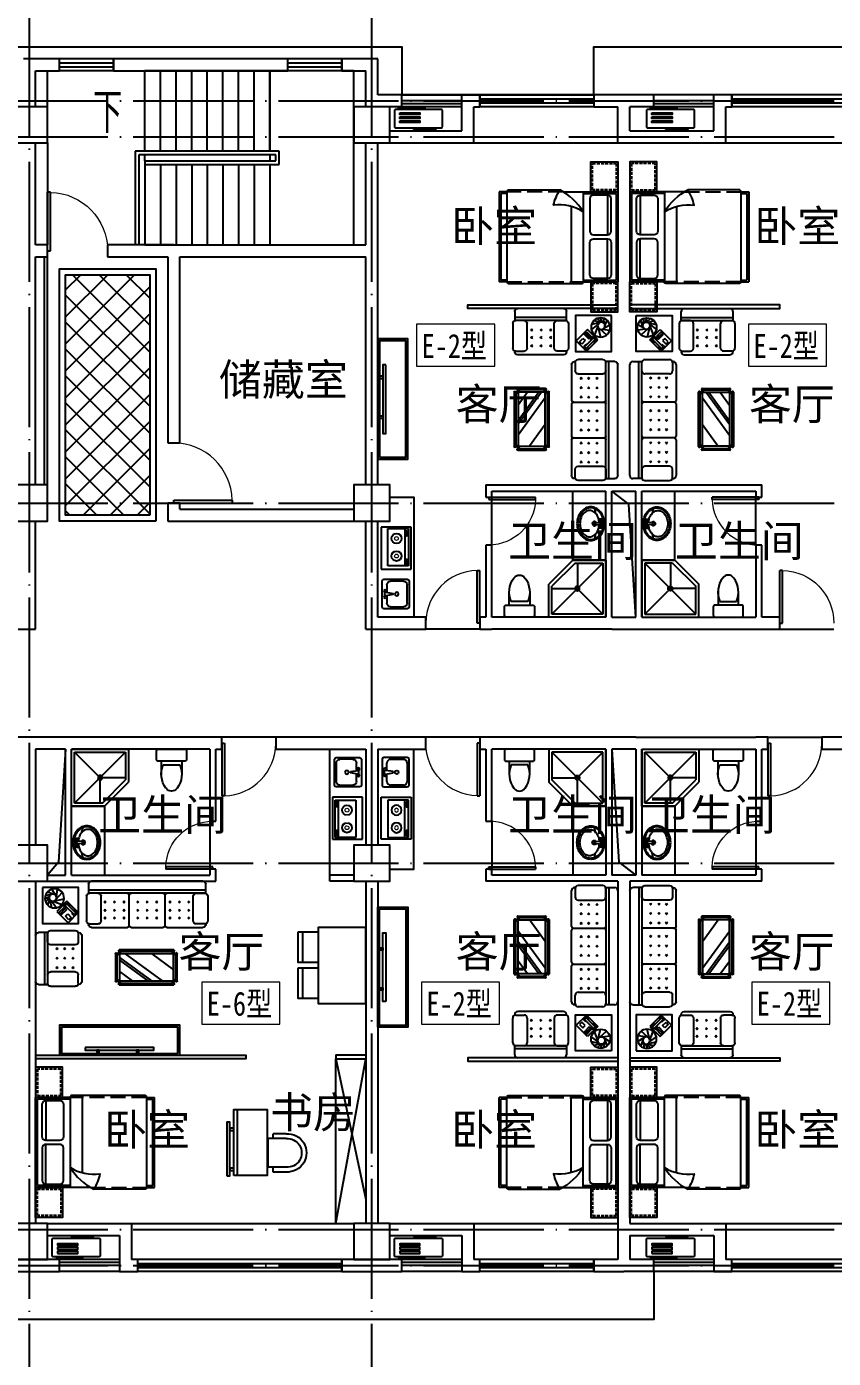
# Model space of a CAD drawing. Extents: x 122060 to 300410, y -425997 to -174060.
# Drawn here: x 177043 to 190484, y -399973 to -377791 of the extents above; entities that cross this region are included whole.
import ezdxf

# ---------------------------------------------------------------- set-up
doc = ezdxf.new("R2010")
doc.units = 0
doc.header["$LTSCALE"] = 1000
doc.header["$MEASUREMENT"] = 0
doc.linetypes.add('DASH', pattern=[0.35, 0.25, -0.1])
doc.linetypes.add('DOTE', pattern=[2.42, 2, -0.2, 0.02, -0.2])
doc.layers.get('0').update_dxf_attribs({"linetype": 'CONTINUOUS'})
for name, color, linetype in [('BALCONY', 6, 'CONTINUOUS'), ('DIM_SYMB', 3, 'CONTINUOUS'), ('DOTE', 1, 'CONTINUOUS'), ('STAIR', 2, 'CONTINUOUS'), ('WALL', 255, 'CONTINUOUS'), ('WINDOW', 4, 'CONTINUOUS'), ('WR-COLUMN', 255, 'CONTINUOUS'), ('WR-WALL', 255, 'CONTINUOUS'), ('低层建筑', 7, 'CONTINUOUS'), ('厨卫', 8, 'CONTINUOUS'), ('家具', 8, 'CONTINUOUS'), ('平面填充', 251, 'CONTINUOUS'), ('平面看线', 8, 'CONTINUOUS'), ('空调', 8, 'CONTINUOUS')]:
    doc.layers.add(name, color=color, linetype=linetype)
doc.layers.add('PUB_TEXT', color=7, linetype='CONTINUOUS', lineweight=0)
doc.styles.add('_TCH_DIM', font='SIMPLEX', dxfattribs={"bigfont": 'GBCBIG'})
doc.styles.add('dim_font', font='SIMPLEX.shx', dxfattribs={"width": 0.8})
doc.styles.get("Standard").update_dxf_attribs({"font": 'GBENOR', "bigfont": 'GBCBIG'})
doc.styles.add('宋体', font='SimSun.ttf')
doc.styles.add('黑体', font='SIMHEI.TTF', dxfattribs={"width": 0.8})

# ---------------------------------------------------------------- blocks, each defined once
blk = doc.blocks.new('dgfgf')
at = {"layer": '家具'}
blk.add_lwpolyline([(7597, -62676), (7147, -62676), (7147, -63176), (7597, -63176), (7597, -62676), (7517, -62676)], dxfattribs=at)
at = {"layer": '家具', "color": 251, "linetype": 'DASH', "ltscale": 0.2}
blk.add_lwpolyline([(7567, -62706), (7177, -62706), (7177, -63146), (7567, -63146)], close=True, dxfattribs=at)
blk = doc.blocks.new('A$C72813290')
at = {"layer": '家具'}
for p, q in [((579, 2000), (0, 2000)), ((0, 500), (0, 2000)), ((579, 500), (579, 2010)), ((1830, 2030), (599, 2030)), ((779, 753), (779, 2030)), ((1850, 500), (1850, 2000)), ((1850, 2000), (1980, 2000)), ((1980, 500), (1980, 2000)), ((30, 530), (30, 1970)), ((579, 1970), (30, 1970)), ((170, 1945), (170, 1283)), ((1850, 1970), (1950, 1970)), ((1950, 530), (1950, 1970)), ((170, 555), (170, 1217)), ((912, 500), (0, 500)), ((579, 530), (30, 530)), ((1830, 470), (967, 470)), ((1850, 530), (1950, 530)), ((1850, 500), (1980, 500))]:
    blk.add_line(p, q, dxfattribs=at)
at = {"layer": '家具', "linetype": 'DASH'}
for p, q in [((1850, 2000), (579, 2000)), ((912, 500), (1850, 500))]:
    blk.add_line(p, q, dxfattribs=at)
at = {"layer": '家具'}
for points in [[(170, 1945), (405, 1945, -0.414214), (465, 1885), (465, 1343, -0.414214), (405, 1283), (170, 1283, -0.414214), (110, 1343), (110, 1885, -0.414214)], [(170, 555), (405, 555, 0.414214), (465, 615), (465, 1157, 0.414214), (405, 1217), (170, 1217, 0.414214), (110, 1157), (110, 615, 0.414214)]]:
    blk.add_lwpolyline(points, format="xyb", close=True, dxfattribs=at)
blk.add_lwpolyline([(579, 833, 0.180302), (1071, 725, -0.088637), (967, 470, 28871.271551)], format="xyb", dxfattribs=at)
for centre, radius, start, end in [((599, 2010), 20, 90, 180), ((1819, 2001), 30.7, 357.6884, 69.6917), ((1392, 1313), 944, 210.6075, 243.2773), ((1819, 499), 30.7, 290.3566, 2.3152)]:
    blk.add_arc(centre, radius, start, end, dxfattribs=at)
blk.add_blockref('dgfgf', (-7147, 65176), dxfattribs=at)
at = {"layer": '家具', "xscale": -1, "rotation": 180}
blk.add_blockref('dgfgf', (-7147, -62676), dxfattribs=at)
blk = doc.blocks.new('asfdgdfhfgj')
at = {"layer": '家具'}
for p, q in [((253, 470), (-697, 470)), ((-697, 470), (-697, -80)), ((253, -480), (253, 470)), ((203, 420), (-647, 420)), ((-647, 420), (-647, -42)), ((-647, 420), (203, -430)), ((203, 420), (-196, 22)), ((203, -430), (203, 420)), ((-222, -5), (-222, 20)), ((-297, -480), (-697, -80)), ((-647, -5), (-260, -5)), ((-260, -430), (-647, -42)), ((-247, -5), (-222, -5)), ((-222, -5), (-197, -5)), ((-222, -30), (-222, -5)), ((-222, -430), (-222, -42)), ((-260, -430), (203, -430)), ((-297, -480), (253, -480))]:
    blk.add_line(p, q, dxfattribs=at)
for radius in [37.5, 25]:
    blk.add_circle((-222, -5), radius, dxfattribs=at)
blk = doc.blocks.new('asfdfgfhfg')
at = {"layer": '家具'}
for p, q in [((-4, 1795), (759, 1795)), ((-54, 1595), (-54, 1745)), ((-54, 1645), (809, 1645)), ((-54, 1595), (809, 1595)), ((102, 1595), (-37, 1595)), ((652, 1595), (792, 1595)), ((809, 1745), (809, 1592)), ((-575, 1274), (-405, 1443)), ((-386, 1406), (-471, 1321)), ((-452, 1302), (-367, 1387)), ((-433, 1283), (-348, 1368)), ((-405, 1443), (-216, 1255)), ((-348, 1368), (-386, 1406)), ((-87, 1545), (-87, 1134)), ((152, 1134), (152, 1545)), ((198, 1453), (229, 1423)), ((229, 1453), (198, 1423)), ((356, 1453), (386, 1423)), ((386, 1453), (356, 1423)), ((514, 1453), (544, 1423)), ((544, 1453), (514, 1423)), ((602, 1134), (602, 1545)), ((842, 1545), (842, 1134)), ((-386, 1085), (-575, 1274)), ((-556, 1274), (-509, 1227)), ((-504, 1326), (-551, 1278)), ((-551, 1278), (-509, 1236)), ((-532, 1278), (-504, 1307)), ((-532, 1278), (-381, 1128)), ((-509, 1236), (-499, 1245)), ((-509, 1227), (-495, 1241)), ((-462, 1283), (-504, 1326)), ((-353, 1156), (-504, 1307)), ((-452, 1283), (-499, 1330)), ((-471, 1321), (-433, 1283)), ((-471, 1274), (-462, 1283)), ((-466, 1269), (-452, 1283)), ((-424, 1151), (-414, 1161)), ((-381, 1109), (-424, 1151)), ((-216, 1255), (-386, 1085)), ((-386, 1189), (-377, 1198)), ((-334, 1156), (-381, 1109)), ((-381, 1128), (-353, 1156)), ((-377, 1198), (-334, 1156)), ((-325, 1297), (-363, 1260)), ((-363, 1260), (-306, 1203)), ((-268, 1241), (-325, 1297)), ((-306, 1203), (-268, 1241)), ((198, 1326), (229, 1296)), ((229, 1326), (198, 1296)), ((198, 1189), (229, 1159)), ((229, 1189), (198, 1159)), ((356, 1326), (386, 1296)), ((386, 1326), (356, 1296)), ((386, 1189), (356, 1159)), ((356, 1189), (386, 1159)), ((514, 1326), (544, 1296)), ((544, 1326), (514, 1296)), ((514, 1189), (544, 1159)), ((544, 1189), (514, 1159)), ((-859, 912), (-706, 912)), ((-759, -1038), (-759, 912)), ((-709, -1038), (-709, 912)), ((-709, 755), (-709, 896)), ((-659, 946), (-247, 946)), ((-197, 912), (-189, 912)), ((-197, 896), (-197, 755)), ((-54, 1084), (-54, 1075)), ((-37, 1084), (102, 1084)), ((-4, 1025), (759, 1025)), ((792, 1084), (652, 1084)), ((809, 1084), (809, 1075)), ((-909, -988), (-909, 862)), ((-247, 705), (-659, 705)), ((-139, 862), (-139, 264)), ((-546, 651), (-576, 620)), ((-546, 620), (-576, 651)), ((-546, 463), (-576, 493)), ((-546, 493), (-576, 463)), ((-409, 651), (-439, 620)), ((-409, 620), (-439, 651)), ((-409, 493), (-439, 463)), ((-409, 463), (-439, 493)), ((-282, 651), (-312, 620)), ((-282, 620), (-312, 651)), ((-282, 493), (-312, 463)), ((-282, 463), (-312, 493)), ((287, 455), (287, 450)), ((297, 465), (756, 465)), ((766, 455), (766, 450)), ((-169, 235), (-679, 235)), ((-546, 335), (-576, 305)), ((-546, 305), (-576, 335)), ((-409, 335), (-439, 305)), ((-409, 305), (-439, 335)), ((-282, 335), (-312, 305)), ((-282, 305), (-312, 335)), ((236, -505), (236, 404)), ((246, 414), (251, 414)), ((261, 368), (333, 440)), ((261, 396), (305, 440)), ((261, -505), (261, 404)), ((297, 440), (756, 440)), ((301, 305), (751, -315)), ((364, 400), (751, -134)), ((407, 400), (751, -75)), ((595, 400), (751, 185)), ((791, 368), (719, 440)), ((791, 396), (747, 440)), ((791, 404), (791, -505)), ((806, 414), (801, 414)), ((816, 404), (816, -505)), ((-546, 75), (-576, 105)), ((-546, 105), (-576, 75)), ((-409, 75), (-439, 105)), ((-409, 105), (-439, 75)), ((-282, 75), (-312, 105)), ((-282, 105), (-312, 75)), ((-139, 206), (-139, -332)), ((-546, -52), (-576, -82)), ((-546, -82), (-576, -52)), ((-546, -240), (-576, -210)), ((-546, -210), (-576, -240)), ((-409, -82), (-439, -52)), ((-409, -52), (-439, -82)), ((-409, -240), (-439, -210)), ((-409, -210), (-439, -240)), ((-282, -82), (-312, -52)), ((-282, -52), (-312, -82)), ((-282, -240), (-312, -210)), ((-282, -210), (-312, -240)), ((301, -138), (565, -500)), ((-169, -361), (-679, -361)), ((-546, -431), (-576, -461)), ((-546, -461), (-576, -431)), ((-409, -431), (-439, -461)), ((-409, -461), (-439, -431)), ((-282, -431), (-312, -461)), ((-282, -461), (-312, -431)), ((-139, -390), (-139, -988)), ((-546, -619), (-576, -588)), ((-546, -588), (-576, -619)), ((-409, -588), (-439, -619)), ((-409, -619), (-439, -588)), ((-282, -588), (-312, -619)), ((-282, -619), (-312, -588)), ((246, -515), (251, -515)), ((261, -468), (333, -540)), ((261, -496), (305, -540)), ((287, -555), (287, -550)), ((756, -540), (297, -540)), ((756, -565), (297, -565)), ((791, -468), (719, -540)), ((791, -496), (747, -540)), ((766, -555), (766, -550)), ((806, -515), (801, -515)), ((-709, -881), (-709, -1021)), ((-247, -831), (-659, -831)), ((-546, -746), (-576, -776)), ((-546, -776), (-576, -746)), ((-409, -746), (-439, -776)), ((-409, -776), (-439, -746)), ((-282, -746), (-312, -776)), ((-282, -776), (-312, -746)), ((-197, -1021), (-197, -881)), ((-709, -1038), (-859, -1038)), ((-659, -1071), (-247, -1071)), ((-197, -1038), (-189, -1038))]:
    blk.add_line(p, q, dxfattribs=at)
at = {"layer": '家具', "color": 6}
for p, q in [((-694, 1502), (-729, 1600)), ((-683, 1543), (-673, 1632)), ((-651, 1566), (-616, 1640)), ((-632, 1568), (-564, 1629)), ((-611, 1564), (-511, 1595)), ((-598, 1556), (-471, 1530)), ((-677, 1466), (-777, 1525)), ((-649, 1450), (-776, 1433)), ((-609, 1454), (-722, 1355)), ((-583, 1478), (-618, 1320)), ((-581, 1533), (-467, 1445)), ((-575, 1501), (-521, 1357))]:
    blk.add_line(p, q, dxfattribs=at)
at = {"layer": '家具'}
for points in [[(-805, 1679), (-205, 1679), (-205, 1079), (-805, 1079)], [(301, 400), (751, 400), (751, -500), (301, -500)]]:
    blk.add_lwpolyline(points, close=True, dxfattribs=at)
at = {"layer": '家具', "color": 6}
for centre, radius in [((-623, 1480), 160), ((-634, 1508), 60)]:
    blk.add_circle(centre, radius, dxfattribs=at)
at = {"layer": '家具'}
for centre, radius, start, end in [((-4, 1745), 50, 90, 180), ((759, 1745), 50, 0, 90), ((-37, 1545), 50, 90, 180), ((102, 1545), 50, 0, 90), ((652, 1545), 50, 90, 180), ((792, 1545), 50, 0, 90), ((-37, 1134), 50, 180, 270), ((102, 1134), 50, 270, 0), ((652, 1134), 50, 180, 270), ((792, 1134), 50, 270, 0), ((-859, 862), 50, 90, 180), ((-659, 896), 50, 90, 180), ((-247, 896), 50, 0, 90), ((-189, 862), 50, 0, 90), ((-4, 1075), 50, 180, 270), ((759, 1075), 50, 270, 0), ((-659, 755), 50, 180, 270), ((-247, 755), 50, 270, 0), ((297, 455), 10, 90, 180), ((297, 450), 10, 180, 270), ((756, 455), 10, 0, 90), ((756, 450), 10, 270, 0), ((-679, 265), 30, 180, 270), ((-679, 205), 30, 90, 180), ((-169, 265), 30, 270, 0), ((-169, 205), 30, 0, 90), ((246, 404), 10, 90, 180), ((251, 404), 10, 0, 90), ((801, 404), 10, 90, 180), ((806, 404), 10, 0, 90), ((-679, -331), 30, 180, 270), ((-679, -391), 30, 90, 180), ((-169, -331), 30, 270, 0), ((-169, -391), 30, 0, 90), ((246, -505), 10, 180, 270), ((251, -505), 10, 270, 0), ((297, -550), 10, 90, 180), ((297, -555), 10, 180, 270), ((756, -550), 10, 0, 90), ((756, -555), 10, 270, 0), ((801, -505), 10, 180, 270), ((806, -505), 10, 270, 0), ((-659, -881), 50, 90, 180), ((-247, -881), 50, 0, 90), ((-859, -988), 50, 180, 270), ((-659, -1021), 50, 180, 270), ((-247, -1021), 50, 270, 0), ((-189, -988), 50, 270, 0)]:
    blk.add_arc(centre, radius, start, end, dxfattribs=at)
at = {"layer": '家具', "style": 'dim_font', "width": 0.8, "flags": 9}
for tag, p, rotation in [('YSIZE', (377, 1795), 180), ('XSIZE', (377, 1795), 180), ('YSIZE', (-909, -63), 270), ('XSIZE', (-909, -63), 270)]:
    blk.add_attdef(tag, p, '', height=0.5, rotation=rotation, dxfattribs=at)
blk = doc.blocks.new('A$C2FB07499')
at = {"layer": '家具', "ltscale": 0.5}
blk.add_lwpolyline([(500, 0), (0, 0), (0, 2000), (500, 2000)], close=True, dxfattribs=at)
at = {"layer": '家具', "color": 251, "ltscale": 40}
for points in [[(470, 30), (30, 30), (30, 1970), (470, 1970)], [(368, 1572), (415, 1572), (415, 428), (368, 428)], [(415, 1381), (480, 1381), (480, 1343), (415, 1343)], [(415, 717), (480, 717), (480, 679), (415, 679)]]:
    blk.add_lwpolyline(points, close=True, dxfattribs=at)
blk = doc.blocks.new('safedgdhgfh')
at = {"layer": '厨卫', "linetype": 'Continuous'}
for p, q in [((-352, -356), (-352, 344)), ((-352, 344), (148, 344)), ((148, 344), (148, -356)), ((148, -356), (-352, -356))]:
    blk.add_line(p, q, dxfattribs=at)
at = {"layer": '厨卫'}
for p, q in [((103, 293), (-239, 293)), ((-239, 293), (-239, -330)), ((47, -330), (47, 293)), ((103, -330), (103, 293)), ((-239, -330), (103, -330))]:
    blk.add_line(p, q, dxfattribs=at)
at = {"layer": '厨卫', "lineweight": 13}
for p, q in [((71, 268), (81, 268)), ((96, 251), (79, 251)), ((79, 251), (79, 186)), ((96, 186), (96, 251)), ((70, 176), (81, 176)), ((79, 186), (96, 186)), ((71, -205), (81, -205)), ((70, -297), (81, -297)), ((79, -222), (79, -287)), ((96, -222), (79, -222)), ((79, -287), (96, -287)), ((96, -287), (96, -222))]:
    blk.add_line(p, q, dxfattribs=at)
for points in [[(71, 268, 0.259034), (67, 266, 0.076276), (63, 254, 0.036515), (60, 241, 0.026615), (59, 222, 0.026615), (60, 203, 0.036515), (63, 189, 0.076276), (67, 178, 0.259034), (71, 176, 0.078462), (72, 176, 0.056762)], [(81, 268, 0.259034), (78, 266, 0.076276), (73, 254, 0.036515), (71, 241, 0.026615), (70, 222, 0.026615), (71, 203, 0.036515), (73, 189, 0.076276), (78, 178, 0.259034), (81, 176, 0.259034), (85, 178, 0.056762), (89, 186, 0.036515)], [(91, 251, 0.008736), (90, 254, 0.076276), (85, 266, 0.259034), (81, 268, 0.259034)], [(71, -205, 0.259034), (67, -207, 0.076276), (63, -219, 0.036515), (60, -232, 0.026615), (59, -251, 0.026615), (60, -270, 0.036515), (63, -284, 0.076276), (67, -295, 0.259034), (71, -297, 0.078462), (72, -297, 0.056762)], [(81, -205, 0.259034), (78, -207, 0.076276), (73, -219, 0.036515), (71, -232, 0.026615), (70, -251, 0.026615), (71, -270, 0.036515), (73, -284, 0.076276), (78, -295, 0.259034), (81, -297, 0.259034), (85, -295, 0.056762), (89, -287, 0.036515)], [(91, -222, 0.008736), (90, -219, 0.076276), (85, -207, 0.259034), (81, -205, 0.259034)]]:
    blk.add_lwpolyline(points, format="xyb", dxfattribs=at)
at = {"layer": '厨卫', "linetype": 'Continuous'}
for centre, start, end in [((-94, 128), 270, 269.036), ((-94, -165), 90.964, 90)]:
    blk.add_arc(centre, 82.5, start, end, dxfattribs=at)
at = {"layer": '厨卫', "linetype": 'Continuous', "lineweight": 13}
for centre, start, end in [((-94, 128), 270, 269.3468), ((-94, -165), 90.6532, 90)]:
    blk.add_arc(centre, 31.6, start, end, dxfattribs=at)
blk = doc.blocks.new('asfrdsgdfh')
at = {"layer": '家具'}
for p, q in [((550, 564), (550, 53)), ((550, -36), (550, -547))]:
    blk.add_line(p, q, dxfattribs=at)
for points in [[(-502, 636), (291, 636), (291, -628), (-502, -628), (-502, 636)], [(622, 564), (291, 564)], [(291, 53), (622, 53), (622, 564)], [(622, -36), (291, -36)], [(291, -547), (622, -547), (622, -36)]]:
    blk.add_lwpolyline(points, dxfattribs=at)
blk = doc.blocks.new('dsgfhgjk')
at = {"layer": '家具', "color": 251, "ltscale": 40}
for points in [[(-82, -653), (-129, -653), (-129, 241), (-82, 241)], [(-129, 102), (-194, 102), (-194, 141), (-129, 141)], [(-129, -562), (-194, -562), (-194, -523), (-129, -523)]]:
    blk.add_lwpolyline(points, close=True, dxfattribs=at)
blk = doc.blocks.new('空调机')
at = {"layer": '空调', "color": 8}
for p, q in [((2416486, -275315), (2416486, -275325)), ((2416849, -275305), (2416496, -275305)), ((2416859, -275325), (2416859, -275315))]:
    blk.add_line(p, q, dxfattribs=at)
blk.add_lwpolyline([(2416186, -275325), (2416946, -275325, -0.414214), (2416966, -275345), (2416966, -275615, -0.414214), (2416946, -275635), (2416186, -275635, -0.414214), (2416166, -275615), (2416166, -275345, -0.414214)], format="xyb", close=True, dxfattribs=at)
for points in [[(2416256, -275445), (2416592, -275445), (2416592, -275416), (2416256, -275416)], [(2416256, -275511), (2416592, -275511), (2416592, -275482), (2416256, -275482)], [(2416235, -275664), (2416675, -275664), (2416675, -275649), (2416235, -275649)], [(2416256, -275577), (2416592, -275577), (2416592, -275548), (2416256, -275548)]]:
    blk.add_lwpolyline(points, close=True, dxfattribs=at)
for centre, start, end in [((2416496, -275315), 90, 180), ((2416849, -275315), 0, 90)]:
    blk.add_arc(centre, 10, start, end, dxfattribs=at)
blk = doc.blocks.new('_FZHK')
blk.add_lwpolyline([(-0.5, -0.5), (0.5, -0.5), (0.5, 0.5), (-0.5, 0.5)], close=True)
blk = doc.blocks.new('$DorLib2D$00000001')
for p, q in [((0.45, 0.975), (0.5, 0.975)), ((0.45, 0), (0.45, 0.975)), ((0.5, 0), (0.5, 0.975)), ((0.5, 0), (0.45, 0))]:
    blk.add_line(p, q)
at = {"lineweight": 13}
blk.add_arc((0.475, 0), 0.975, 91.4693, 180, dxfattribs=at)
blk = doc.blocks.new('$TCHSYS$WIN2D')
for p, q in [((-0.5, 0.5), (0.5, 0.5)), ((-0.5, 0.5), (-0.5, -0.5)), ((0.5, 0.5), (0.5, -0.5)), ((0.5, 0.1667), (-0.5, 0.1667)), ((0.5, -0.1667), (-0.5, -0.1667)), ((-0.5, -0.5), (0.5, -0.5))]:
    blk.add_line(p, q)
blk = doc.blocks.new('$plan$00001613')
at = {"layer": '厨卫'}
for p, q in [((-260, -140), (-260, 140)), ((-200, 170), (-200, -170))]:
    blk.add_line(p, q, dxfattribs=at)
blk.add_lwpolyline([(-430, -170), (-200, -170), (-200, -220, 0.414214), (-170, -250), (-30, -250, 0.414214), (0, -220), (0, 220, 0.414214), (-30, 250), (-170, 250, 0.414214), (-200, 220), (-200, 170), (-430, 170)], format="xyb", dxfattribs=at)
for centre, radius, start, end in [((-590, 0), 110, 123.4509, 236.5491), ((-413, -227), 398, 67.4505, 126.6381), ((-413, 227), 398, 233.3619, 292.5495)]:
    blk.add_arc(centre, radius, start, end, dxfattribs=at)
blk = doc.blocks.new('$plan$00001629')
for p, q in [((-252, -170), (-172, -150)), ((-75, -35), (-75, -85)), ((-75, -35), (75, -35)), ((-75, -85), (-21, -85)), ((-16, -146), (-25, -35)), ((16, -146), (25, -35)), ((21, -85), (75, -85)), ((75, -35), (75, -85)), ((172, -150), (252, -170))]:
    blk.add_line(p, q)
for centre, radius in [((-50, -60), 20), ((1, -60), 10), ((50, -60), 20)]:
    blk.add_circle(centre, radius)
for centre, radius, start, end in [((0, -340), 340, 90, 108.7907), ((0, -340), 340, 71.2093, 90), ((-90, -230), 190, 153.24, 180), ((-90, -230), 173, 153.24, 180), ((-46, -252), 239, 129.4007, 153.24), ((-46, -252), 222, 129.4007, 153.24), ((-102, -250), 118, 150.3366, 180), ((-53, -278), 174, 126.0274, 150.3366), ((-18, -286), 283, 108.7907, 129.4007), ((-18, -286), 266, 108.7907, 129.4007), ((-21, -322), 229, 106.7647, 126.0274), ((0, -340), 323, 90, 108.7907), ((0, -391), 301, 93.9271, 106.7647), ((0, -170), 35, 118.7783, 61.2217), ((0, -170), 25, 129.0728, 50.9272), ((0, -146), 16.3, 180, 0), ((0, -340), 323, 71.2093, 90), ((0, -391), 301, 73.2353, 86.0729), ((21, -322), 229, 53.9726, 73.2353), ((18, -286), 266, 50.5993, 71.2093), ((18, -286), 283, 50.5993, 71.2093), ((53, -278), 174, 29.6634, 53.9726), ((46, -252), 222, 26.76, 50.5993), ((46, -252), 239, 26.76, 50.5993), ((102, -250), 118, 0, 29.6634), ((90, -230), 173, 0, 26.76), ((90, -230), 190, 0, 26.76), ((-90, -230), 190, 180, 206.76), ((-90, -230), 173, 180, 206.76), ((-46, -208), 239, 206.76, 230.5993), ((-46, -208), 222, 206.76, 230.5993), ((-102, -250), 118, 180, 209.6634), ((-53, -222), 174, 209.6634, 233.9726), ((-18, -174), 283, 230.5993, 251.2093), ((-18, -174), 266, 230.5993, 251.2093), ((-21, -178), 229, 233.9726, 253.2353), ((0, -120), 340, 251.2093, 270), ((0, -120), 323, 251.2093, 270), ((0, -109), 301, 253.2353, 270), ((0, -109), 301, 270, 286.7647), ((0, -120), 323, 270, 288.7907), ((0, -120), 340, 270, 288.7907), ((21, -178), 229, 286.7647, 306.0274), ((18, -174), 266, 288.7907, 309.4007), ((18, -174), 283, 288.7907, 309.4007), ((53, -222), 174, 306.0274, 330.3366), ((46, -208), 222, 309.4007, 333.24), ((46, -208), 239, 309.4007, 333.24), ((102, -250), 118, 330.3366, 0), ((90, -230), 173, 333.24, 0), ((90, -230), 190, 333.24, 0)]:
    blk.add_arc(centre, radius, start, end)
blk = doc.blocks.new('$plan$00000356')
at = {"color": 0, "linetype": 'ByBlock'}
for p, q in [((215, 0), (-215, 0)), ((-245, -31), (-245, -419)), ((-215, -358), (-215, -143)), ((-153, -82), (-26, -82)), ((-31, -41), (31, -41)), ((-31, -61), (-10, -184)), ((-10, -184), (10, -184)), ((10, -184), (31, -61)), ((26, -82), (153, -82)), ((215, -143), (215, -358)), ((245, -419), (245, -31)), ((153, -419), (-153, -419)), ((-215, -450), (215, -450))]:
    blk.add_line(p, q, dxfattribs=at)
for centre, radius in [((-51, -51), 20.5), ((0, -245), 30.7), ((51, -51), 20.5)]:
    blk.add_circle(centre, radius, dxfattribs=at)
for centre, radius, start, end in [((-215, -31), 30.7, 90, 180), ((-153, -143), 61.4, 90, 180), ((153, -143), 61.4, 0, 90), ((215, -31), 30.7, 0, 90), ((-215, -419), 30.7, 180, 270), ((-153, -358), 61.4, 180, 270), ((153, -358), 61.4, 270, 0), ((215, -419), 30.7, 270, 0)]:
    blk.add_arc(centre, radius, start, end, dxfattribs=at)
blk = doc.blocks.new('$plan$00000301')
for p, q in [((-319, 296), (-319, 84)), ((-239, 296), (-239, 0)), ((239, 296), (239, 0)), ((319, 296), (319, 84)), ((-319, 84), (-239, 84)), ((-239, 0), (239, 0)), ((239, 84), (319, 84))]:
    blk.add_line(p, q)
for radius, start, end in [(320, 356.4494, 183.5506), (240, 355.2636, 184.7364)]:
    blk.add_arc((0, 316), radius, start, end)
at = {"width": 0.8, "flags": 9}
for tag in ['YSIZE', 'XSIZE', 'XSIZE', 'YSIZE']:
    blk.add_attdef(tag, (0, 0), '', height=0.5, dxfattribs=at)
blk = doc.blocks.new('$TCHSYS$DOOR2D')
for p, q in [((0.45, 0.975), (0.5, 0.975)), ((0.45, 0), (0.45, 0.975)), ((0.5, 0), (0.5, 0.975)), ((0.5, 0), (0.45, 0))]:
    blk.add_line(p, q)
at = {"lineweight": 13}
blk.add_arc((0.475, 0), 0.975, 91.4693, 180, dxfattribs=at)

msp = doc.modelspace()

# ---------------------------------------------------------------- hatches: boundary and pattern name
at = {"layer": '平面填充'}
h = msp.add_hatch(dxfattribs=at)
h.set_pattern_fill('ANSI37', color=256, scale=200, style=0)
h.set_pattern_definition([(135, (720730.7, -57808.54), (224.5064, 224.5064), []), (45, (720730.7, -57808.54), (224.5064, -224.5064), [])])
h.paths.add_polyline_path([(179092.7, -385925.6), (177692.7, -385925.6), (177692.7, -381925.6), (179092.7, -381925.6)])

# ---------------------------------------------------------------- linework, layer by layer
at = {"layer": 'BALCONY', "color": 8}
for p, q in [((184292.7, -378925.6), (183292.7, -378925.6)), ((188492.7, -378925.6), (187492.7, -378925.6)), ((184292.7, -379125.6), (183292.7, -379125.6)), ((188492.7, -379125.6), (187492.7, -379125.6)), ((178592.7, -398325.6), (177592.7, -398325.6)), ((184292.7, -398325.6), (183292.7, -398325.6)), ((188492.7, -398325.6), (187492.7, -398325.6)), ((178592.7, -398525.6), (177592.7, -398525.6)), ((184292.7, -398525.6), (183292.7, -398525.6)), ((188492.7, -398525.6), (187492.7, -398525.6))]:
    msp.add_line(p, q, dxfattribs=at)
at = {"layer": 'BALCONY'}
for p, q in [((184292.7, -379025.6), (183292.7, -379025.6)), ((184292.7, -379075.6), (183292.7, -379075.6)), ((188492.7, -379025.6), (187492.7, -379025.6)), ((188492.7, -379075.6), (187492.7, -379075.6)), ((178592.7, -398375.6), (177592.7, -398375.6)), ((184292.7, -398375.6), (183292.7, -398375.6)), ((188492.7, -398375.6), (187492.7, -398375.6)), ((178592.7, -398425.6), (177592.7, -398425.6)), ((184292.7, -398425.6), (183292.7, -398425.6)), ((188492.7, -398425.6), (187492.7, -398425.6))]:
    msp.add_line(p, q, dxfattribs=at)
at = {"layer": 'DIM_SYMB'}
msp.add_lwpolyline([(178728.7, -379195.6, 0, 0, 0), (181892.7, -379195.6, 0, 0, 0), (181892.7, -380755.6, 0, 0, 0), (180722.7, -380755.6, 160, 0, 0), (180122.7, -380755.6, 0, 0, 0)], format="xyseb", dxfattribs=at)
at = {"layer": 'DOTE', "linetype": 'DOTE'}
for p, q in [((177092.7, -401400.9), (177092.7, -374585.9)), ((182792.7, -401400.9), (182792.7, -374585.9)), ((157037.6, -379025.6), (258044.4, -379025.6)), ((157037.6, -379625.6), (258044.4, -379625.6)), ((157037.6, -385725.6), (258044.4, -385725.6)), ((157037.6, -391725.6), (257744.4, -391725.6)), ((157037.6, -397825.6), (257744.4, -397825.6)), ((157037.6, -398425.6), (257744.4, -398425.6))]:
    msp.add_line(p, q, dxfattribs=at)
at = {"layer": 'PUB_TEXT'}
for points in [[(184840.7, -382747.7), (183540.7, -382747.7), (183540.7, -383447.7), (184840.7, -383447.7)], [(190369.7, -382747.7), (189069.7, -382747.7), (189069.7, -383447.7), (190369.7, -383447.7)], [(181261.2, -393704.5), (179961.2, -393704.5), (179961.2, -394404.5), (181261.2, -394404.5)], [(184921.1, -393704.5), (183621.1, -393704.5), (183621.1, -394404.5), (184921.1, -394404.5)], [(190424.3, -393704.5), (189124.3, -393704.5), (189124.3, -394404.5), (190424.3, -394404.5)]]:
    msp.add_lwpolyline(points, close=True, dxfattribs=at)
at = {"layer": 'STAIR'}
for p, q in [((177392.7, -379125.6), (177392.7, -378525.6)), ((181092.7, -378525.6), (179012.7, -378525.6)), ((179012.7, -379865.6), (179012.7, -378525.6)), ((179272.7, -379865.6), (179272.7, -378525.6)), ((179532.7, -379865.6), (179532.7, -378525.6)), ((179792.7, -379865.6), (179792.7, -378525.6)), ((180052.7, -379865.6), (180052.7, -378525.6)), ((180312.7, -379865.6), (180312.7, -378525.6)), ((180572.7, -379865.6), (180572.7, -378525.6)), ((180832.7, -379865.6), (180832.7, -378525.6)), ((181092.7, -379865.6), (181092.7, -378525.6)), ((182492.7, -378525.6), (181092.7, -378525.6)), ((181092.7, -378525.6), (181092.7, -379865.6)), ((182492.7, -381425.6), (182492.7, -378525.6)), ((177392.7, -379725.6), (177392.7, -381425.6)), ((181252.7, -379865.6), (178852.7, -379865.6)), ((178852.7, -379865.6), (178852.7, -381425.6)), ((181192.7, -379925.6), (178912.7, -379925.6)), ((178912.7, -379925.6), (178912.7, -381425.6)), ((181092.7, -379925.6), (179012.7, -379925.6)), ((179012.7, -380025.6), (179012.7, -379925.6)), ((181092.7, -379925.6), (181092.7, -380025.6)), ((181192.7, -380025.6), (181192.7, -379925.6)), ((181252.7, -380085.6), (181252.7, -379865.6)), ((179012.7, -380025.6), (181092.7, -380025.6)), ((179012.7, -380025.6), (179012.7, -380085.6)), ((179012.7, -380025.6), (181192.7, -380025.6)), ((179012.7, -380025.6), (179012.7, -380085.6)), ((179012.7, -380085.6), (179012.7, -381425.6)), ((179012.7, -380085.6), (181252.7, -380085.6)), ((179272.7, -380085.6), (179272.7, -381425.6)), ((179532.7, -380085.6), (179532.7, -381425.6)), ((179792.7, -380085.6), (179792.7, -381425.6)), ((180052.7, -380085.6), (180052.7, -381425.6)), ((180312.7, -380085.6), (180312.7, -381425.6)), ((180572.7, -380085.6), (180572.7, -381425.6)), ((180832.7, -380085.6), (180832.7, -381425.6)), ((181092.7, -380085.6), (181092.7, -381425.6)), ((181092.7, -380085.6), (181092.7, -381425.6)), ((178912.7, -381425.6), (178852.7, -381425.6)), ((179012.7, -381425.6), (181092.7, -381425.6)), ((181092.7, -381425.6), (182492.7, -381425.6))]:
    msp.add_line(p, q, dxfattribs=at)
at = {"layer": 'WALL'}
for p, q in [((183092.7, -379525.6), (184292.7, -379525.6)), ((187092.7, -379525.6), (188492.7, -379525.6)), ((183092.7, -379725.6), (184492.7, -379725.6)), ((186892.7, -379725.6), (188692.7, -379725.6)), ((184692.7, -385425.6), (186792.7, -385425.6)), ((184692.7, -385425.6), (184692.7, -385625.6)), ((184792.7, -385525.6), (186692.7, -385525.6)), ((184792.7, -385625.6), (184792.7, -385525.6)), ((186692.7, -387625.6), (186692.7, -385525.6)), ((186792.7, -385425.6), (187192.7, -385425.6)), ((186792.7, -387625.6), (186792.7, -385525.6)), ((186792.7, -385525.6), (187192.7, -385525.6)), ((187192.7, -385425.6), (189292.7, -385425.6)), ((187192.7, -387625.6), (187192.7, -385525.6)), ((187292.7, -387625.6), (187292.7, -385525.6)), ((187292.7, -385525.6), (189192.7, -385525.6)), ((189192.7, -385525.6), (189192.7, -385625.6)), ((189292.7, -385625.6), (189292.7, -385425.6)), ((184692.7, -385625.6), (184792.7, -385625.6)), ((189192.7, -385625.6), (189292.7, -385625.6)), ((179592.7, -385825.6), (182492.7, -385825.6)), ((179392.7, -386025.6), (182492.7, -386025.6)), ((184792.7, -386425.6), (184692.7, -386425.6)), ((184692.7, -386425.6), (184692.7, -387625.6)), ((184792.7, -387625.6), (184792.7, -386425.6)), ((189292.7, -386425.6), (189192.7, -386425.6)), ((189192.7, -386425.6), (189192.7, -387625.6)), ((189292.7, -387625.6), (189292.7, -386425.6)), ((183692.7, -387625.6), (182892.7, -387625.6)), ((183692.7, -387825.6), (183692.7, -387625.6)), ((184692.7, -387625.6), (184592.7, -387625.6)), ((184592.7, -387625.6), (184592.7, -387825.6)), ((186692.7, -387625.6), (184792.7, -387625.6)), ((186792.7, -387625.6), (187192.7, -387625.6)), ((187292.7, -387625.6), (189192.7, -387625.6)), ((189592.7, -387625.6), (189292.7, -387625.6)), ((189592.7, -387825.6), (189592.7, -387625.6)), ((176392.7, -387825.6), (177192.7, -387825.6)), ((182692.7, -387825.6), (183692.7, -387825.6)), ((184592.7, -387825.6), (184792.7, -387825.6)), ((186792.7, -387825.6), (184792.7, -387825.6)), ((186792.7, -387825.6), (187192.7, -387825.6)), ((187192.7, -387825.6), (189192.7, -387825.6)), ((189192.7, -387825.6), (189592.7, -387825.6)), ((177092.7, -389625.6), (176192.7, -389625.6)), ((177692.7, -389625.6), (177092.7, -389625.6)), ((180092.7, -389625.6), (177692.7, -389625.6)), ((180292.7, -389625.6), (180092.7, -389625.6)), ((180292.7, -389825.6), (180292.7, -389625.6)), ((182792.7, -389625.6), (181192.7, -389625.6)), ((181192.7, -389625.6), (181192.7, -389825.6)), ((183692.7, -389625.6), (182792.7, -389625.6)), ((183692.7, -389825.6), (183692.7, -389625.6)), ((184792.7, -389625.6), (184592.7, -389625.6)), ((184592.7, -389625.6), (184592.7, -389825.6)), ((186792.7, -389625.6), (184792.7, -389625.6)), ((187192.7, -389625.6), (186792.7, -389625.6)), ((187192.7, -389625.6), (189192.7, -389625.6)), ((189392.7, -389625.6), (189192.7, -389625.6)), ((189392.7, -389825.6), (189392.7, -389625.6)), ((191192.7, -389625.6), (190292.7, -389625.6)), ((190292.7, -389625.6), (190292.7, -389825.6)), ((177692.7, -389825.6), (177192.7, -389825.6)), ((180092.7, -389825.6), (177792.7, -389825.6)), ((180092.7, -389825.6), (180092.7, -391025.6)), ((180192.7, -389825.6), (180292.7, -389825.6)), ((180192.7, -391025.6), (180192.7, -389825.6)), ((181192.7, -389825.6), (182692.7, -389825.6)), ((182892.7, -389825.6), (183692.7, -389825.6)), ((184592.7, -389825.6), (184692.7, -389825.6)), ((184692.7, -389825.6), (184692.7, -391025.6)), ((184792.7, -391025.6), (184792.7, -389825.6)), ((186692.7, -389825.6), (184792.7, -389825.6)), ((186692.7, -389825.6), (186692.7, -391925.6)), ((187192.7, -389825.6), (186792.7, -389825.6)), ((186792.7, -389825.6), (186792.7, -391925.6)), ((187192.7, -389825.6), (187192.7, -391925.6)), ((187292.7, -389825.6), (187292.7, -391925.6)), ((187292.7, -389825.6), (189192.7, -389825.6)), ((189192.7, -389825.6), (189192.7, -391025.6)), ((189292.7, -391025.6), (189292.7, -389825.6)), ((189292.7, -389825.6), (189392.7, -389825.6)), ((190292.7, -389825.6), (191092.7, -389825.6)), ((180092.7, -391025.6), (180192.7, -391025.6)), ((184692.7, -391025.6), (184792.7, -391025.6)), ((189192.7, -391025.6), (189292.7, -391025.6)), ((177392.7, -391925.6), (177692.7, -391925.6)), ((177792.7, -391925.6), (180092.7, -391925.6)), ((180192.7, -391825.6), (180092.7, -391825.6)), ((180092.7, -391825.6), (180092.7, -391925.6)), ((180192.7, -392025.6), (180192.7, -391825.6)), ((182492.7, -391925.6), (182092.7, -391925.6)), ((182092.7, -392025.6), (182092.7, -391925.6)), ((184792.7, -391825.6), (184692.7, -391825.6)), ((184692.7, -391825.6), (184692.7, -392025.6)), ((184792.7, -391925.6), (184792.7, -391825.6)), ((186692.7, -391925.6), (184792.7, -391925.6)), ((186992.7, -391925.6), (186792.7, -391925.6)), ((187192.7, -391925.6), (186992.7, -391925.6)), ((189192.7, -391925.6), (187292.7, -391925.6)), ((189292.7, -391825.6), (189192.7, -391825.6)), ((189192.7, -391825.6), (189192.7, -391925.6)), ((189292.7, -392025.6), (189292.7, -391825.6)), ((177392.7, -392025.6), (177692.7, -392025.6)), ((177692.7, -392025.6), (180192.7, -392025.6)), ((182492.7, -392025.6), (182092.7, -392025.6)), ((186792.7, -392025.6), (184692.7, -392025.6)), ((186892.7, -392025.6), (186792.7, -392025.6)), ((186892.7, -392025.6), (186892.7, -397825.6)), ((187092.7, -392025.6), (187092.7, -397725.6)), ((187192.7, -392025.6), (187092.7, -392025.6)), ((189292.7, -392025.6), (187192.7, -392025.6)), ((177392.7, -397725.6), (178792.7, -397725.6)), ((183092.7, -397725.6), (184492.7, -397725.6)), ((187092.7, -397725.6), (188692.7, -397725.6)), ((177392.7, -397925.6), (178592.7, -397925.6)), ((183092.7, -397925.6), (184292.7, -397925.6)), ((186892.7, -397825.6), (186892.7, -398325.6)), ((187092.7, -397925.6), (188492.7, -397925.6)), ((187092.7, -397925.6), (187092.7, -398325.6))]:
    msp.add_line(p, q, dxfattribs=at)
for points in [[(186892.7, -382485.6), (184392.7, -382485.6), (184392.7, -382425.6), (186892.7, -382425.6)], [(187092.7, -382485.6), (189592.7, -382485.6), (189592.7, -382425.6), (187092.7, -382425.6)], [(177192.7, -394925.6), (180692.7, -394925.6), (180692.7, -394985.6), (177192.7, -394985.6)], [(182692.7, -394925.6), (182192.7, -394925.6), (182192.7, -394985.6), (182692.7, -394985.6)], [(186892.7, -394965.6), (184392.7, -394965.6), (184392.7, -395025.6), (186892.7, -395025.6)], [(187092.7, -394965.6), (189592.7, -394965.6), (189592.7, -395025.6), (187092.7, -395025.6)], [(180492.7, -396925.6), (180492.7, -395825.6), (180552.7, -395825.6), (180552.7, -396925.6), (180492.7, -396925.6)]]:
    msp.add_lwpolyline(points, dxfattribs=at)
at = {"layer": 'WINDOW'}
for p, q in [((184492.7, -379725.6), (186892.7, -379725.6)), ((188692.7, -379725.6), (190892.7, -379725.6)), ((184792.7, -386425.6), (184792.7, -385625.6)), ((189192.7, -386425.6), (189192.7, -385625.6)), ((184592.7, -387825.6), (183692.7, -387825.6)), ((189592.7, -387825.6), (190492.7, -387825.6)), ((181192.7, -389625.6), (180292.7, -389625.6)), ((184592.7, -389625.6), (183692.7, -389625.6)), ((189392.7, -389625.6), (190292.7, -389625.6)), ((180092.7, -391025.6), (180092.7, -391825.6)), ((184792.7, -391025.6), (184792.7, -391825.6)), ((189192.7, -391025.6), (189192.7, -391825.6)), ((178792.7, -397725.6), (182492.7, -397725.6)), ((184492.7, -397725.6), (186892.7, -397725.6)), ((188692.7, -397725.6), (190898.5, -397725.6))]:
    msp.add_line(p, q, dxfattribs=at)
at = {"layer": 'WR-WALL'}
for p, q in [((177592.7, -378325.6), (176992.7, -378325.6)), ((177592.7, -378525.6), (177592.7, -378325.6)), ((181392.7, -378325.6), (178492.7, -378325.6)), ((178492.7, -378325.6), (178492.7, -378525.6)), ((181392.7, -378525.6), (181392.7, -378325.6)), ((182892.7, -378325.6), (182292.7, -378325.6)), ((182292.7, -378325.6), (182292.7, -378525.6)), ((182892.7, -378925.6), (182892.7, -378325.6)), ((177192.7, -378525.6), (177592.7, -378525.6)), ((177192.7, -379025.6), (177192.7, -378525.6)), ((178492.7, -378525.6), (181392.7, -378525.6)), ((182292.7, -378525.6), (182692.7, -378525.6)), ((182692.7, -379025.6), (182692.7, -378525.6)), ((177192.7, -379125.6), (177192.7, -379025.6)), ((182692.7, -379125.6), (182692.7, -379025.6)), ((183292.7, -378925.6), (182892.7, -378925.6)), ((183292.7, -379125.6), (183292.7, -378925.6)), ((184292.7, -379525.6), (184292.7, -378925.6)), ((184592.7, -378925.6), (184292.7, -378925.6)), ((184592.7, -379125.6), (184592.7, -378925.6)), ((186992.7, -378925.6), (186492.7, -378925.6)), ((186492.7, -378925.6), (186492.7, -379125.6)), ((187492.7, -378925.6), (186992.7, -378925.6)), ((187492.7, -379125.6), (187492.7, -378925.6)), ((188792.7, -378925.6), (188492.7, -378925.6)), ((188492.7, -379525.6), (188492.7, -378925.6)), ((188792.7, -379125.6), (188792.7, -378925.6)), ((183292.7, -379125.6), (182892.7, -379125.6)), ((184492.7, -379725.6), (184492.7, -379125.6)), ((184492.7, -379125.6), (184592.7, -379125.6)), ((186492.7, -379125.6), (186892.7, -379125.6)), ((186892.7, -379725.6), (186892.7, -379125.6)), ((187492.7, -379125.6), (187092.7, -379125.6)), ((187092.7, -379525.6), (187092.7, -379125.6)), ((188692.7, -379125.6), (188792.7, -379125.6)), ((188692.7, -379725.6), (188692.7, -379125.6)), ((177192.7, -381425.6), (177192.7, -379725.6)), ((182692.7, -381425.6), (182692.7, -379725.6)), ((182892.7, -381525.6), (182892.7, -379725.6)), ((177392.7, -381425.6), (177192.7, -381425.6)), ((177392.7, -381625.6), (177392.7, -381425.6)), ((179492.7, -381425.6), (178392.7, -381425.6)), ((178392.7, -381425.6), (178392.7, -381625.6)), ((179492.7, -381425.6), (182692.7, -381425.6)), ((182892.7, -385425.6), (182892.7, -381525.6)), ((177192.7, -385425.6), (177192.7, -381625.6)), ((177192.7, -381625.6), (177392.7, -381625.6)), ((177342.7, -385425.6), (177342.7, -381625.6)), ((177392.7, -385425.6), (177392.7, -381625.6)), ((178392.7, -381625.6), (179392.7, -381625.6)), ((179392.7, -381625.6), (179392.7, -384725.6)), ((179592.7, -381625.6), (182692.7, -381625.6)), ((179592.7, -384725.6), (179592.7, -381625.6)), ((182692.7, -385425.6), (182692.7, -381625.6)), ((179392.7, -384725.6), (179592.7, -384725.6)), ((179592.7, -385725.6), (179392.7, -385725.6)), ((179392.7, -385725.6), (179392.7, -386025.6)), ((179592.7, -385825.6), (179592.7, -385725.6)), ((177192.7, -387825.6), (177192.7, -386025.6)), ((182692.7, -387825.6), (182692.7, -386025.6)), ((182892.7, -387625.6), (182892.7, -386025.6)), ((177192.7, -389825.6), (177192.7, -391425.6)), ((177692.7, -391925.6), (177692.7, -389825.6)), ((177792.7, -391925.6), (177792.7, -389825.6)), ((182692.7, -389825.6), (182692.7, -391425.6)), ((182892.7, -389825.6), (182892.7, -391425.6)), ((177192.7, -392025.6), (177192.7, -397725.6)), ((182692.7, -392025.6), (182692.7, -397725.6)), ((182892.7, -392025.6), (182892.7, -397725.6)), ((178792.7, -397725.6), (178792.7, -398325.6)), ((184492.7, -397725.6), (184492.7, -398325.6)), ((188692.7, -397725.6), (188692.7, -398325.6)), ((178592.7, -397925.6), (178592.7, -398525.6)), ((184292.7, -397925.6), (184292.7, -398525.6)), ((188492.7, -397925.6), (188492.7, -398525.6)), ((177592.7, -398325.6), (176592.7, -398325.6)), ((177592.7, -398525.6), (177592.7, -398325.6)), ((178892.7, -398325.6), (178792.7, -398325.6)), ((178892.7, -398525.6), (178892.7, -398325.6)), ((183292.7, -398325.6), (182292.7, -398325.6)), ((182292.7, -398325.6), (182292.7, -398525.6)), ((183292.7, -398525.6), (183292.7, -398325.6)), ((184592.7, -398325.6), (184492.7, -398325.6)), ((184592.7, -398525.6), (184592.7, -398325.6)), ((186892.7, -398325.6), (186492.7, -398325.6)), ((186492.7, -398325.6), (186492.7, -398525.6)), ((187492.7, -398325.6), (187092.7, -398325.6)), ((187492.7, -398525.6), (187492.7, -398325.6)), ((188792.7, -398325.6), (188692.7, -398325.6)), ((188792.7, -398525.6), (188792.7, -398325.6)), ((176592.7, -398525.6), (177592.7, -398525.6)), ((178592.7, -398525.6), (178892.7, -398525.6)), ((182292.7, -398525.6), (183292.7, -398525.6)), ((184292.7, -398525.6), (184592.7, -398525.6)), ((186492.7, -398525.6), (186992.7, -398525.6)), ((187492.7, -398525.6), (186992.7, -398525.6)), ((188492.7, -398525.6), (188792.7, -398525.6))]:
    msp.add_line(p, q, dxfattribs=at)
at = {"layer": '厨卫'}
for points in [[(186692.7, -386675.6), (186142.7, -386675.6), (186142.7, -385525.6)], [(187292.7, -386675.6), (187842.7, -386675.6), (187842.7, -385525.6)], [(186692.7, -390775.6), (186142.7, -390775.6), (186142.7, -391925.6)], [(187292.7, -390775.6), (187842.7, -390775.6), (187842.7, -391925.6)]]:
    msp.add_lwpolyline(points, dxfattribs=at)
at = {"layer": '厨卫', "elevation": 0}
msp.add_lwpolyline([(177792.7, -390775.6), (178342.7, -390775.6), (178342.7, -391925.6)], dxfattribs=at)
at = {"layer": '家具'}
for p, q in [((182192.7, -397725.6), (182192.7, -394985.6)), ((182192.7, -394985.6), (182692.7, -397325.6)), ((182192.7, -397725.6), (182692.7, -394985.6))]:
    msp.add_line(p, q, dxfattribs=at)
for points in [[(183092.7, -385625.6), (183492.7, -385625.6), (183492.7, -387625.6)], [(182092.7, -391925.6), (182092.7, -389825.6)], [(183092.7, -391825.6), (183492.7, -391825.6), (183492.7, -389825.6)], [(180552.7, -395825.6), (181052.7, -395825.6), (181052.7, -396925.6), (180552.7, -396925.6)]]:
    msp.add_lwpolyline(points, dxfattribs=at)
at = {"layer": '平面填充'}
for points in [[(179192.7, -386025.6), (177592.7, -386025.6), (177592.7, -381825.6), (179192.7, -381825.6)], [(179092.7, -385925.6), (177692.7, -385925.6), (177692.7, -381925.6), (179092.7, -381925.6)]]:
    msp.add_lwpolyline(points, close=True, dxfattribs=at)
at = {"layer": '平面看线'}
for points in [[(159892.7, -378125.6), (183292.7, -378125.6), (183292.7, -378925.6), (186492.7, -378925.6), (186492.7, -378125.6), (229492.7, -378125.6), (229492.7, -378925.6), (232692.7, -378925.6), (232692.7, -378125.6), (256092.7, -378125.6), (256092.7, -399325.6), (236892.7, -399325.6), (236892.7, -398525.6), (233692.7, -398525.6), (233692.7, -399325.6), (190692.7, -399325.6), (190692.7, -398525.6), (187492.7, -398525.6), (187492.7, -399325.6), (159892.7, -399325.6), (159892.7, -378125.6)], [(187192.7, -387625.6), (187074.7, -385744.3), (186792.7, -385525.6)], [(177692.7, -389825.6), (177574.7, -391706.9), (177392.7, -391925.6)], [(186792.7, -389825.6), (186910.8, -391706.9), (187192.7, -391925.6)]]:
    msp.add_lwpolyline(points, dxfattribs=at)

# ---------------------------------------------------------------- block references
at = {"layer": 'WINDOW'}
for name, p, xscale, yscale, zscale, rotation in [('$TCHSYS$WIN2D', (178042.7, -378425.6), 900, 200, 900, 180), ('$TCHSYS$WIN2D', (181842.7, -378425.6), 900, 200, 900, 180), ('$TCHSYS$WIN2D', (185542.7, -379025.6), 1900, -200, 1900, 180), ('$TCHSYS$WIN2D', (189742.7, -379025.6), -1900, 200, -1900, 2.212635365539725e-09), ('$TCHSYS$DOOR2D', (179492.7, -385225.6), 1000, 1000, 1000, 270), ('$DorLib2D$00000001', (184742.7, -386025.6), 800, -800, 800, 90), ('$DorLib2D$00000001', (189242.7, -386025.6), 800, 800, 800, 90), ('$DorLib2D$00000001', (184142.7, -387725.6), -900, -900, -900, 180), ('$DorLib2D$00000001', (180742.7, -389725.6), 900, 900, 900, 180), ('$DorLib2D$00000001', (184142.7, -389725.6), -900, 900, -900, 180), ('$DorLib2D$00000001', (180142.7, -391425.6), 800, -800, 800, 270), ('$DorLib2D$00000001', (184742.7, -391425.6), 800, 800, 800, 270), ('$DorLib2D$00000001', (189242.7, -391425.6), 800, -800, 800, 270), ('$TCHSYS$WIN2D', (180592.7, -398425.6), 3400, 200, 3400, 180), ('$TCHSYS$WIN2D', (185542.7, -398425.6), 1900, 200, 1900, 180), ('$TCHSYS$WIN2D', (189742.7, -398425.6), 1900, 200, 1900, 180)]:
    msp.add_blockref(name, p, dxfattribs=dict(at, xscale=xscale, yscale=yscale, zscale=zscale, rotation=rotation))
for p, xscale, yscale, zscale in [((177892.7, -381525.6), -1000, 1000, -1000), ((190042.7, -387725.6), -900, 900, -900), ((189842.7, -389725.6), -900, -900, -900)]:
    msp.add_blockref('$DorLib2D$00000001', p, dxfattribs=dict(at, xscale=xscale, yscale=yscale, zscale=zscale))
at = {"layer": 'WR-COLUMN', "xscale": 600, "yscale": 600, "zscale": 600}
for p in [(177092.7, -379425.6), (182792.7, -379425.6), (177092.7, -385725.6), (182792.7, -385725.6), (177092.7, -391725.6), (182792.7, -391725.6), (177092.7, -398025.6), (182792.7, -398025.6)]:
    msp.add_blockref('_FZHK', p, dxfattribs=at)
at = {"layer": '低层建筑', "xscale": -1}
for name, p in [('asfrdsgdfh', (182190.6, -393434.8)), ('dsgfhgjk', (180298.6, -396281.1))]:
    msp.add_blockref(name, p, dxfattribs=at)
at = {"layer": '厨卫'}
for name, p, rotation in [('$plan$00001629', (186671.8, -386069.6), 270), ('asfdgdfhfgj', (187545.6, -387155.2), 180), ('$plan$00001613', (188731.6, -387625.6, 0), 270), ('$plan$00000356', (182964.4, -390209.9), 90.00000000000001), ('$plan$00001613', (185253.9, -389825.6, 0), 90.00000000000001), ('$plan$00001629', (177813.7, -391381.6, 0), 90.00000000000001), ('$plan$00001629', (187313.7, -391381.6), 90.00000000000001)]:
    msp.add_blockref(name, p, dxfattribs=dict(at, rotation=rotation))
for name, p, yscale, rotation in [('$plan$00001629', (187313.7, -386069.6), -0.9999999999999996, 270), ('$plan$00000356', (182964.4, -387241.3), -0.9999999999999998, 270), ('$plan$00001613', (185253.9, -387625.6, 0), -1, 270), ('$plan$00001613', (179457, -389825.6, 0), -1, 90.00000000000001), ('$plan$00000356', (182621.1, -390209.9), -1, 90.00000000000001), ('$plan$00001613', (188731.6, -389825.6, 0), -1, 90.00000000000001), ('$plan$00001629', (186671.8, -391381.6), -0.9999999999999998, 90.00000000000001)]:
    msp.add_blockref(name, p, dxfattribs=dict(at, yscale=yscale, rotation=rotation))
at = {"layer": '厨卫', "xscale": -1, "rotation": 180}
for name, p in [('safedgdhgfh', (183299.2, -386481.4)), ('asfdgdfhfgj', (186439.9, -387155.2))]:
    msp.add_blockref(name, p, dxfattribs=at)
at = {"layer": '厨卫', "xscale": -1}
for name, p in [('asfdgdfhfgj', (178045.6, -390296, 0)), ('asfdgdfhfgj', (187545.6, -390296)), ('safedgdhgfh', (182286.2, -390969.8))]:
    msp.add_blockref(name, p, dxfattribs=at)
at = {"layer": '厨卫'}
for name, p in [('asfdgdfhfgj', (186439.9, -390296)), ('safedgdhgfh', (183299.2, -390969.8))]:
    msp.add_blockref(name, p, dxfattribs=at)
at = {"layer": '家具', "rotation": 180}
for name, p in [('A$C72813290', (186892.7, -380041.5)), ('asfdfgfhfg', (185984.1, -393170.4)), ('A$C2FB07499', (183392.7, -392457.7))]:
    msp.add_blockref(name, p, dxfattribs=at)
at = {"layer": '家具', "xscale": -1}
for name, p, rotation in [('A$C72813290', (187092.7, -380041.5), 180), ('asfdfgfhfg', (178988, -392934.2), 90), ('asfdfgfhfg', (188001.4, -393170.4), 180), ('A$C2FB07499', (179592.7, -394425.6), 90)]:
    msp.add_blockref(name, p, dxfattribs=dict(at, rotation=rotation))
for name, p in [('asfdfgfhfg', (185984.1, -384280.8)), ('A$C2FB07499', (183392.7, -384993.5)), ('A$C72813290', (186892.7, -397625.6))]:
    msp.add_blockref(name, p, dxfattribs=at)
at = {"layer": '家具'}
for name, p in [('asfdfgfhfg', (188001.4, -384280.8)), ('A$C72813290', (177192.7, -397625.6)), ('A$C72813290', (187092.7, -397625.6))]:
    msp.add_blockref(name, p, dxfattribs=at)
at = {"layer": '家具', "yscale": -1, "rotation": 90}
msp.add_blockref('$plan$00000301', (181068.9, -396550.3), dxfattribs=at)
at = {"layer": '空调', "xscale": -1, "rotation": 180}
for p in [(-2232996.8, -654803.7), (-2228796.8, -654803.7)]:
    msp.add_blockref('空调机', p, dxfattribs=at)
at = {"layer": '空调'}
for p in [(-2238696.8, -122647.4), (-2232996.8, -122647.4), (-2228796.8, -122647.4)]:
    msp.add_blockref('空调机', p, dxfattribs=at)

# ---------------------------------------------------------------- texts
at = {"layer": 'PUB_TEXT'}
for s, height, style, p in [('下', 675.2, '_TCH_DIM', (178148.9, -379562.2)), ('卧室', 525, '宋体', (184115, -381375.9)), ('卧室', 525, '宋体', (189166, -381375.9)), ('储藏室', 525, '宋体', (180245.8, -383932.6)), ('客厅', 525, '宋体', (184190.5, -384340.3)), ('客厅', 525, '宋体', (189075.7, -384340.3)), ('卫生间', 525, '宋体', (185062.8, -386620.8)), ('卫生间', 525, '宋体', (187843.1, -386620.8)), ('卫生间', 525, '宋体', (178234.2, -391180.4, 0)), ('卫生间', 525, '宋体', (185062.8, -391180.4)), ('卫生间', 525, '宋体', (187376.7, -391180.4)), ('客厅', 525, '宋体', (179574.1, -393460.9)), ('客厅', 525, '宋体', (184190.5, -393460.9)), ('客厅', 525, '宋体', (189075.7, -393460.9)), ('书房', 525, '宋体', (181098.9, -396137.3)), ('卧室', 525, '宋体', (178332.6, -396425.3)), ('卧室', 525, '宋体', (184115, -396425.3)), ('卧室', 525, '宋体', (189166, -396425.3))]:
    msp.add_text(s, height=height, dxfattribs=dict(at, style=style)).set_placement(p)
at = {"layer": 'PUB_TEXT', "style": '黑体', "width": 0.8}
for s, p in [('E-2型', (183624.6, -383308.9)), ('E-2型', (189153.6, -383308.9)), ('E-6型', (180045.1, -394265.6)), ('E-2型', (183705, -394265.6)), ('E-2型', (189208.2, -394265.6))]:
    msp.add_text(s, height=400, dxfattribs=at).set_placement(p)

doc.saveas('drawing.dxf')
